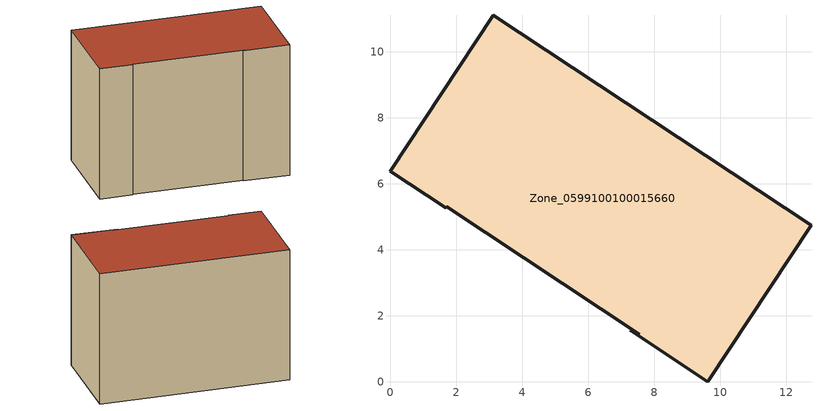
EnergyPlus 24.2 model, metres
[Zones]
Zone_0599100100015660
 floor ground (C_G): 1.68,5.26 0,6.38 3.12,11.1 12.75,4.74 9.62,0 7.26,1.56 7.55,1.44 1.71,5.31 z1.51
 wall outside (C_F): 0,6.38 1.68,5.26 1.71,5.31 7.55,1.44 7.26,1.56 9.62,0 12.75,4.74 3.12,11.1 0,6.38 z1.51:9.86
 roof outside (C_R): 1.71,5.31 7.55,1.44 7.26,1.56 9.62,0 12.75,4.74 3.12,11.1 0,6.38 1.68,5.26 z9.86
[BUILDING]
Pand.0599100100015660: North Axis=0; Terrain=City; Loads Convergence Tolerance Value=0.04; Temperature Convergence Tolerance Value=0.4; Solar Distribution=FullExterior; Maximum Number of Warmup Days=25; Minimum Number of Warmup Days=1
[Site:Location]
Rotterdam.The.Hague.AP_ZH_NLD Design_Conditions: Latitude=51.96; Longitude=4.45; Time Zone=1; Elevation=-4.5
[SITE:GROUNDTEMPERATURE:BUILDINGSURFACE]
18, 18, 18, 18, 18, 18, 18, 18, 18, 18, 18, 18
[MATERIAL] Thermal Absorptance=0.9; Solar Absorptance=0.7; Visible Absorptance=0.7
Name | Roughness | Thickness | Conductivity | Density | Specific Heat
G.TC.2015-2018 | MediumSmooth | 0.15 | 0.0428571 | 540 | 1210
F.TC.2015-2018 | Rough | 0.3 | 0.0666667 | 1920 | 840
R.TC.2015-2018 | MediumRough | 0.2 | 0.0333333 | 1500 | 1000
[CONSTRUCTION]
C_G: G.TC.2015-2018
C_F: F.TC.2015-2018
C_R: R.TC.2015-2018
[ZONE]
Zone_0599100100015660: Type=1; Multiplier=1; Ceiling Height=Autocalculate; Volume=Autocalculate; Floor Area=autocalculate; Part of Total Floor Area=Yes
[ZONEINFILTRATION:DESIGNFLOWRATE]
Infil_Zone_0599100100015660: Zone or ZoneList or Space or SpaceList=Zone_0599100100015660; Schedule=AlwaysOn; Design Flow Rate Calculation Method=Flow/Area; Flow Rate per Floor Area=0.0015; Constant Term Coefficient=1; Temperature Term Coefficient=0; Velocity Term Coefficient=0; Velocity Squared Term Coefficient=0
[HVACTEMPLATE:ZONE:IDEALLOADSAIRSYSTEM]
Zone_0599100100015660: Maximum Heating Supply Air Temperature=50; Minimum Cooling Supply Air Temperature=13; Maximum Heating Supply Air Humidity Ratio=0.0156; Minimum Cooling Supply Air Humidity Ratio=0.0077; Heating Limit=NoLimit; Cooling Limit=NoLimit; Dehumidification Control Type=ConstantSensibleHeatRatio; Cooling Sensible Heat Ratio=0.7; Dehumidification Setpoint=60; Humidification Control Type=None; Humidification Setpoint=30; Outdoor Air Method=None; Outdoor Air Flow Rate per Person=0.00944; Outdoor Air Flow Rate per Zone Floor Area=0; Outdoor Air Flow Rate per Zone=0; Demand Controlled Ventilation Type=None; Outdoor Air Economizer Type=NoEconomizer; Heat Recovery Type=None; Sensible Heat Recovery Effectiveness=0.7; Latent Heat Recovery Effectiveness=0.65
[ZONECONTROL:THERMOSTAT]
ThermostatControl_Zone_0599100100015660: Zone or ZoneList=Zone_0599100100015660; Control Type Schedule=DualSetpointControlType; Control 1=Thermostat_Zone_0599100100015660; Temperature Difference Between Cutout And Setpoint=0
[THERMOSTATSETPOINT:DUALSETPOINT]
Thermostat_Zone_0599100100015660: Heating Setpoint Temperature Schedule=HeatingSetpoint_Zone_0599100100015660; Cooling Setpoint Temperature Schedule=CoolingSetpoint_Zone_0599100100015660
[SCHEDULE:COMPACT]
HeatingSetpoint_Zone_0599100100015660: Through: 12/31, For: AllDays, Until: 24:00, 21
CoolingSetpoint_Zone_0599100100015660: Through: 12/31, For: AllDays, Until: 24:00, 24
DualSetpointControlType: Through: 12/31, For: AllDays, Until: 24:00, 4
AlwaysOn: Through: 12/31, For: AllDays, Until: 24:00, 1
